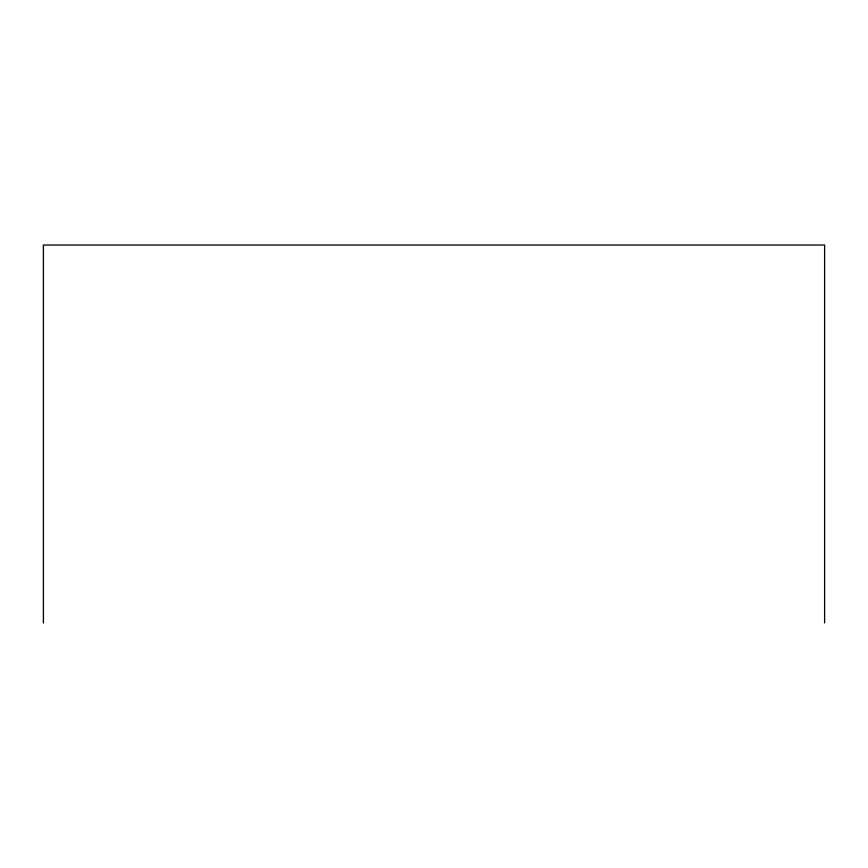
<?xml version="1.0" encoding="UTF-8"?>
<svg xmlns="http://www.w3.org/2000/svg" width="868" height="868" viewBox="0 0 868 868"><rect width="100%" height="100%" fill="white"/><g stroke="black" fill="none" stroke-linecap="round" stroke-linejoin="round"><path stroke-width="1.3" d="M824.6 622.974L824.6 245.026L43.4 245.026L43.4 622.974"/></g></svg>
